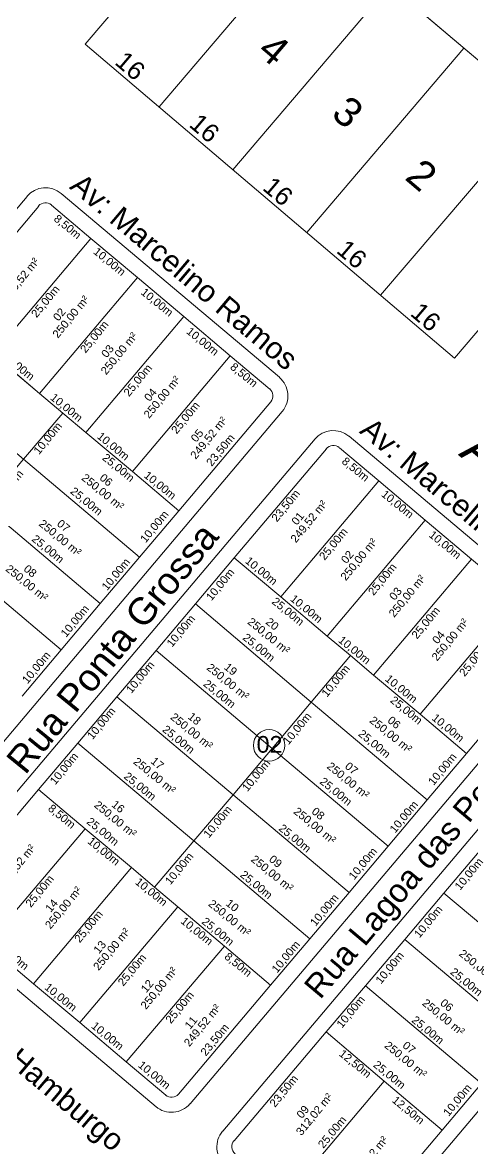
# Model space of a CAD drawing. Header units: metres. Extents: x 3808 to 8215, y 2374 to 6187.
# Drawn here: x 7441.5 to 7515.7, y 3941.6 to 4127.6 of the extents above; entities that cross this region are included whole.
import ezdxf
from ezdxf.enums import TextEntityAlignment as Align

# ---------------------------------------------------------------- set-up
doc = ezdxf.new("R2010")
doc.units = ezdxf.units.M
for name, color, linetype in [('0 - Cotas', 7, 'Continuous'), ('0 - Nome das Ruas', 7, 'Continuous'), ('0 - Número Dos Lotes', 7, 'Continuous'), ('0 - QUADRAS', 7, 'Continuous'), ('0 - Área Dos Lotes', 1, 'Continuous'), ('PDF_AREA_DOS_LOTES', 5, 'Continuous'), ('PDF_REGIAO_POLILINHAS', 7, 'Continuous'), ('vista', 7, 'Continuous')]:
    doc.layers.add(name, color=color, linetype=linetype)
doc.layers.add('PDF_IDENT_DAS_QUADRAS', color=40, linetype='Continuous', true_color=0xffbf00)
doc.layers.add('PDF_MEIO_FIO', color=7, linetype='Continuous', true_color=0xdd6e00)
doc.styles.add('pedro', font='arial.ttf', dxfattribs={"height": 3})
doc.styles.get("Standard").update_dxf_attribs({"font": 'arial.ttf'})

msp = doc.modelspace()

# ---------------------------------------------------------------- hatches: boundary and pattern name
at = {"layer": 'PDF_AREA_DOS_LOTES', "lineweight": 5, "transparency": 33554559}
msp.add_hatch(color=256, dxfattribs=at).paths.add_polyline_path([(7488.892, 3945.877), (7488.789, 3945.98), (7488.892, 3946.082), (7488.995, 3945.98), (7489.046, 3945.98), (7489.046, 3945.98), (7489.046, 3945.98), (7489.046, 3945.928), (7489.098, 3945.928), (7489.098, 3945.928), (7489.098, 3945.928), (7489.098, 3945.877), (7489.098, 3945.877), (7489.098, 3945.877), (7489.098, 3945.877), (7489.098, 3945.825), (7489.098, 3945.825), (7489.098, 3945.825), (7489.098, 3945.774), (7489.098, 3945.774), (7489.098, 3945.774), (7489.098, 3945.723), (7489.098, 3945.723), (7489.046, 3945.723), (7489.046, 3945.774), (7489.046, 3945.774), (7489.046, 3945.774), (7489.046, 3945.825), (7489.046, 3945.825), (7489.046, 3945.825), (7489.046, 3945.877), (7489.046, 3945.877), (7488.995, 3945.877), (7488.995, 3945.877), (7488.995, 3945.928), (7488.995, 3945.928), (7488.944, 3945.928), (7488.944, 3945.928)])

# ---------------------------------------------------------------- linework, layer by layer
at = {"layer": 'PDF_IDENT_DAS_QUADRAS', "color": 7, "lineweight": 5}
msp.add_circle((7482.209, 4008.178), 2.597, dxfattribs=at)
at = {"layer": 'PDF_MEIO_FIO', "lineweight": 5}
for p, q in [((7447.928, 4099.303), (7483.92, 4068.967)), ((7379.595, 4024.594), (7442.272, 4098.84)), ((7484.382, 4063.311), (7421.705, 3989.014)), ((7427.053, 3984.489), (7489.781, 4058.786)), ((7495.385, 4059.249), (7531.377, 4028.862)), ((7531.891, 4023.206), (7469.163, 3948.96)), ((7474.562, 3944.435), (7537.239, 4018.681)), ((7560.17, 3999.297), (7497.494, 3925.051)), ((7463.559, 3948.497), (7427.567, 3978.885))]:
    msp.add_line(p, q, dxfattribs=at)
for centre, start, end in [((7445.331, 4096.295), 49.8338, 139.82882), ((7481.323, 4065.907), 319.8277, 49.82941), ((7492.789, 4056.19), 49.8338, 139.82882), ((7466.104, 3951.557), 229.8277, 319.82941), ((7477.57, 3941.89), 139.8277, 229.82941)]:
    msp.add_arc(centre, 3.985, start, end, dxfattribs=at)
at = {"layer": 'PDF_REGIAO_POLILINHAS', "lineweight": 5}
for p, q in [((7429.007, 4079.25), (7444.226, 4097.246)), ((7446.334, 4097.4), (7452.812, 4091.899)), ((7452.812, 4091.899), (7436.668, 4072.771)), ((7436.668, 4072.771), (7452.812, 4091.899)), ((7452.812, 4091.899), (7460.474, 4085.471)), ((7460.474, 4085.471), (7444.329, 4066.293)), ((7444.329, 4066.293), (7460.474, 4085.471)), ((7460.474, 4085.471), (7468.135, 4078.993)), ((7468.135, 4078.993), (7451.99, 4059.866)), ((7451.99, 4059.866), (7468.135, 4078.993)), ((7468.135, 4078.993), (7475.796, 4072.514)), ((7422.579, 4071.589), (7441.706, 4055.444)), ((7441.706, 4055.444), (7422.579, 4071.589)), ((7444.329, 4066.293), (7436.668, 4072.771)), ((7436.668, 4072.771), (7444.329, 4066.293)), ((7475.796, 4072.514), (7459.651, 4053.387)), ((7459.651, 4053.387), (7475.796, 4072.514)), ((7475.796, 4072.514), (7482.326, 4067.013)), ((7448.185, 4063.054), (7444.329, 4066.293)), ((7444.329, 4066.293), (7448.185, 4063.054)), ((7482.48, 4064.905), (7467.312, 4046.909)), ((7441.706, 4055.444), (7448.185, 4063.054)), ((7448.185, 4063.054), (7441.706, 4055.444)), ((7451.99, 4059.866), (7448.185, 4063.054)), ((7448.185, 4063.054), (7451.99, 4059.866)), ((7459.651, 4053.387), (7451.99, 4059.866)), ((7451.99, 4059.866), (7459.651, 4053.387)), ((7476.464, 4039.145), (7491.683, 4057.141)), ((7493.792, 4057.346), (7500.321, 4051.845)), ((7441.706, 4055.444), (7435.228, 4047.783)), ((7435.228, 4047.783), (7441.706, 4055.444)), ((7460.833, 4039.248), (7441.706, 4055.444)), ((7441.706, 4055.444), (7460.833, 4039.248)), ((7467.312, 4046.909), (7459.651, 4053.387)), ((7459.651, 4053.387), (7467.312, 4046.909)), ((7500.321, 4051.845), (7484.125, 4032.718)), ((7484.125, 4032.718), (7500.321, 4051.845)), ((7500.321, 4051.845), (7507.931, 4045.366)), ((7454.355, 4031.587), (7435.228, 4047.783)), ((7435.228, 4047.783), (7454.355, 4031.587)), ((7467.312, 4046.909), (7460.833, 4039.248)), ((7507.931, 4045.366), (7491.786, 4026.239)), ((7491.786, 4026.239), (7507.931, 4045.366)), ((7507.931, 4045.366), (7515.592, 4038.939)), ((7428.749, 4040.122), (7447.928, 4023.977)), ((7447.928, 4023.977), (7428.749, 4040.122)), ((7460.833, 4039.248), (7454.355, 4031.587)), ((7470.037, 4031.535), (7476.464, 4039.145)), ((7484.125, 4032.718), (7476.464, 4039.145)), ((7476.464, 4039.145), (7484.125, 4032.718)), ((7515.592, 4038.939), (7499.447, 4019.761)), ((7499.447, 4019.761), (7515.592, 4038.939)), ((7515.592, 4038.939), (7523.253, 4032.461)), ((7491.786, 4026.239), (7484.125, 4032.718)), ((7484.125, 4032.718), (7491.786, 4026.239)), ((7523.253, 4032.461), (7507.108, 4013.334)), ((7507.108, 4013.334), (7523.253, 4032.461)), ((7454.355, 4031.587), (7447.928, 4023.977)), ((7463.559, 4023.874), (7470.037, 4031.535)), ((7470.037, 4031.535), (7489.164, 4015.339)), ((7489.164, 4015.339), (7470.037, 4031.535)), ((7495.643, 4023), (7491.786, 4026.239)), ((7491.786, 4026.239), (7495.643, 4023)), ((7529.937, 4024.851), (7514.77, 4006.855)), ((7447.928, 4023.977), (7441.449, 4016.316)), ((7457.08, 4016.213), (7463.559, 4023.874)), ((7463.559, 4023.874), (7482.686, 4007.678)), ((7482.686, 4007.678), (7463.559, 4023.874)), ((7489.164, 4015.339), (7495.643, 4023)), ((7495.643, 4023), (7489.164, 4015.339)), ((7499.447, 4019.761), (7495.643, 4023)), ((7495.643, 4023), (7499.447, 4019.761)), ((7507.108, 4013.334), (7499.447, 4019.761)), ((7499.447, 4019.761), (7507.108, 4013.334)), ((7450.653, 4008.552), (7457.08, 4016.213)), ((7457.08, 4016.213), (7476.258, 4000.017)), ((7476.258, 4000.017), (7457.08, 4016.213)), ((7482.686, 4007.678), (7489.164, 4015.339)), ((7489.164, 4015.339), (7482.686, 4007.678)), ((7508.291, 3999.194), (7489.164, 4015.339)), ((7489.164, 4015.339), (7508.291, 3999.194)), ((7514.77, 4006.855), (7507.108, 4013.334)), ((7507.108, 4013.334), (7514.77, 4006.855)), ((7444.174, 4000.891), (7450.653, 4008.552)), ((7450.653, 4008.552), (7469.78, 3992.407)), ((7469.78, 3992.407), (7450.653, 4008.552)), ((7476.258, 4000.017), (7482.686, 4007.678)), ((7482.686, 4007.678), (7476.258, 4000.017)), ((7501.864, 3991.533), (7482.686, 4007.678)), ((7482.686, 4007.678), (7501.864, 3991.533)), ((7514.77, 4006.855), (7508.291, 3999.194)), ((7429.007, 3982.895), (7444.174, 4000.891)), ((7444.174, 4000.891), (7451.836, 3994.412)), ((7451.836, 3994.412), (7444.174, 4000.891)), ((7469.78, 3992.407), (7476.258, 4000.017)), ((7476.258, 4000.017), (7469.78, 3992.407)), ((7495.385, 3983.872), (7476.258, 4000.017)), ((7476.258, 4000.017), (7495.385, 3983.872)), ((7508.291, 3999.194), (7501.864, 3991.533)), ((7435.691, 3975.285), (7451.836, 3994.412)), ((7451.836, 3994.412), (7435.691, 3975.285)), ((7451.836, 3994.412), (7459.497, 3987.985)), ((7459.497, 3987.985), (7451.836, 3994.412)), ((7463.301, 3984.746), (7469.78, 3992.407)), ((7469.78, 3992.407), (7463.301, 3984.746)), ((7488.907, 3976.211), (7469.78, 3992.407)), ((7469.78, 3992.407), (7488.907, 3976.211)), ((7501.864, 3991.533), (7495.385, 3983.872)), ((7511.016, 3983.769), (7517.495, 3991.43)), ((7443.352, 3968.807), (7459.497, 3987.985)), ((7459.497, 3987.985), (7443.352, 3968.807)), ((7459.497, 3987.985), (7463.301, 3984.746)), ((7463.301, 3984.746), (7459.497, 3987.985)), ((7467.158, 3981.507), (7463.301, 3984.746)), ((7463.301, 3984.746), (7467.158, 3981.507)), ((7495.385, 3983.872), (7488.907, 3976.211)), ((7504.589, 3976.108), (7511.016, 3983.769)), ((7530.195, 3967.624), (7511.016, 3983.769)), ((7511.016, 3983.769), (7530.195, 3967.624)), ((7450.961, 3962.38), (7467.158, 3981.507)), ((7467.158, 3981.507), (7450.961, 3962.38)), ((7474.819, 3975.028), (7467.158, 3981.507)), ((7467.158, 3981.507), (7474.819, 3975.028)), ((7488.907, 3976.211), (7482.428, 3968.55)), ((7443.352, 3968.807), (7435.691, 3975.285)), ((7458.623, 3955.901), (7474.819, 3975.028)), ((7474.819, 3975.028), (7458.623, 3955.901)), ((7482.428, 3968.55), (7474.819, 3975.028)), ((7474.819, 3975.028), (7482.428, 3968.55)), ((7498.111, 3968.447), (7504.589, 3976.108)), ((7523.716, 3959.963), (7504.589, 3976.108)), ((7504.589, 3976.108), (7523.716, 3959.963)), ((7450.961, 3962.38), (7443.352, 3968.807)), ((7482.428, 3968.55), (7467.261, 3950.554)), ((7491.632, 3960.837), (7498.111, 3968.447)), ((7498.111, 3968.447), (7517.238, 3952.302)), ((7517.238, 3952.302), (7498.111, 3968.447)), ((7458.623, 3955.901), (7450.961, 3962.38)), ((7476.464, 3942.842), (7491.632, 3960.837)), ((7491.632, 3960.837), (7501.196, 3952.714)), ((7501.196, 3952.714), (7491.632, 3960.837)), ((7465.152, 3950.4), (7458.623, 3955.901)), ((7485.051, 3933.587), (7501.196, 3952.714)), ((7501.196, 3952.714), (7485.051, 3933.587)), ((7501.196, 3952.714), (7510.759, 3944.641)), ((7510.759, 3944.641), (7501.196, 3952.714)), ((7517.238, 3952.302), (7510.759, 3944.641)), ((7510.759, 3944.641), (7495.591, 3926.645))]:
    msp.add_line(p, q, dxfattribs=at)
for centre, start, end in [((7445.331, 4096.295), 49.83284, 139.82767), ((7481.323, 4065.907), 319.82568, 49.82882), ((7492.789, 4056.19), 49.83284, 139.82767), ((7466.104, 3951.557), 229.82568, 319.82882), ((7477.57, 3941.89), 139.82568, 229.82882)]:
    msp.add_arc(centre, 1.517, start, end, dxfattribs=at)
at = {"layer": 'vista', "lineweight": 5}
for p, q in [((7451.858, 4123.998), (7555.566, 4245.837)), ((7512.777, 4072.144), (7616.485, 4193.983)), ((7477.785, 4154.458), (7538.704, 4102.604)), ((7489.969, 4144.087), (7464.042, 4113.627)), ((7502.152, 4133.716), (7476.225, 4103.257)), ((7508.244, 4128.531), (7538.704, 4102.604)), ((7451.858, 4123.998), (7512.777, 4072.144)), ((7514.336, 4123.346), (7488.409, 4092.886)), ((7526.52, 4112.975), (7500.593, 4082.515))]:
    msp.add_line(p, q, dxfattribs=at)

# ---------------------------------------------------------------- texts
at = {"layer": '0 - Cotas', "lineweight": 5}
for s, rotation, p in [('8,50m', 320.78171, (7446.564, 4094.946)), ('10,00m', 320.78171, (7453.094, 4089.52)), ('25,00m', 50.78171, (7443.855, 4078.71)), ('10,00m', 320.78171, (7460.938, 4082.805)), ('25,00m', 50.78171, (7451.926, 4072.871)), ('10,00m', 320.78171, (7468.447, 4076.344)), ('10,00m', 320.78171, (7438.064, 4072.246)), ('8,50m', 320.78171, (7475.662, 4070.477)), ('25,00m', 50.78171, (7459.098, 4065.693)), ('10,00m', 320.78171, (7445.993, 4065.418)), ('25,00m', 50.78171, (7466.96, 4059.506)), ('10,00m', 50.78171, (7444.238, 4056.103)), ('10,00m', 320.78171, (7453.71, 4059.027)), ('23,50m', 50.78171, (7472.732, 4054.155)), ('25,00m', 320.78171, (7454.556, 4055.486)), ('8,50m', 320.78171, (7494.07, 4054.885)), ('10,00m', 50.78171, (7437.884, 4048.225)), ('10,00m', 320.78171, (7461.428, 4052.567)), ('25,00m', 320.78171, (7449.286, 4049.938)), ('23,50m', 50.78171, (7483.495, 4044.976)), ('10,00m', 320.78171, (7500.6, 4049.458)), ('10,00m', 50.78171, (7461.835, 4041.522)), ('25,00m', 50.78171, (7491.361, 4038.648)), ('10,00m', 320.78171, (7508.444, 4042.743)), ('25,00m', 320.78171, (7442.932, 4042.059)), ('10,00m', 50.78171, (7455.481, 4033.644)), ('10,00m', 320.78171, (7478.13, 4038.436)), ('25,00m', 50.78171, (7499.432, 4032.809)), ('10,00m', 50.78171, (7472.679, 4031.945)), ('25,00m', 320.78171, (7482.535, 4031.73)), ('10,00m', 320.78171, (7485.57, 4032.184)), ('10,00m', 50.78171, (7448.717, 4025.92)), ('25,00m', 50.78171, (7506.604, 4025.631)), ('10,00m', 50.78171, (7466.191, 4024.29)), ('25,00m', 320.78171, (7477.727, 4025.78)), ('10,00m', 320.78171, (7493.499, 4025.356)), ('25,00m', 50.78171, (7514.466, 4019.444)), ('10,00m', 50.78171, (7442.359, 4018.247)), ('10,00m', 50.78171, (7459.486, 4016.648)), ('10,00m', 50.78171, (7491.744, 4016.041)), ('25,00m', 320.78171, (7471.239, 4018.125)), ('10,00m', 320.78171, (7501.216, 4018.965)), ('25,00m', 320.78171, (7502.062, 4015.425)), ('10,00m', 50.78171, (7453.071, 4009.025)), ('10,00m', 50.78171, (7485.39, 4008.163)), ('10,00m', 320.78171, (7508.934, 4012.505)), ('25,00m', 320.78171, (7464.472, 4010.598)), ('25,00m', 320.78171, (7496.792, 4009.876)), ('10,00m', 50.78171, (7446.928, 4001.551)), ('10,00m', 50.78171, (7509.341, 4001.46)), ('10,00m', 50.78171, (7478.626, 4000.439)), ('25,00m', 320.78171, (7458.119, 4002.859)), ('25,00m', 320.78171, (7490.438, 4001.998)), ('10,00m', 50.78171, (7502.987, 3993.582)), ('8,50m', 320.78171, (7445.615, 3997.551)), ('10,00m', 50.78171, (7472.268, 3992.766)), ('25,00m', 320.78171, (7451.976, 3995.386)), ('25,00m', 320.78171, (7483.673, 3994.274)), ('10,00m', 320.78171, (7452.145, 3992.125)), ('10,00m', 50.78171, (7496.223, 3985.858)), ('10,00m', 50.78171, (7465.918, 3985.042)), ('10,00m', 50.78171, (7513.712, 3984.143)), ('25,00m', 320.78171, (7477.316, 3986.601)), ('25,00m', 50.78171, (7442.906, 3981.315)), ('10,00m', 320.78171, (7459.989, 3985.409)), ('10,00m', 50.78171, (7489.865, 3978.185)), ('25,00m', 50.78171, (7450.977, 3975.475)), ('10,00m', 50.78171, (7507.009, 3976.26)), ('10,00m', 320.78171, (7467.498, 3978.949)), ('25,00m', 320.78171, (7470.966, 3978.876)), ('10,00m', 320.78171, (7437.115, 3974.851)), ('10,00m', 50.78171, (7483.515, 3970.461)), ('25,00m', 50.78171, (7458.149, 3968.297)), ('8,50m', 320.78171, (7474.713, 3973.081)), ('10,00m', 50.78171, (7500.654, 3968.655)), ('25,00m', 320.78171, (7511.967, 3970.543)), ('10,00m', 320.78171, (7445.044, 3968.023)), ('25,00m', 50.78171, (7466.012, 3962.11)), ('10,00m', 50.78171, (7494.221, 3961.371)), ('25,00m', 320.78171, (7505.599, 3962.598)), ('10,00m', 320.78171, (7452.762, 3961.632)), ('23,50m', 50.78171, (7471.783, 3956.759)), ('12,50m', 320.78171, (7493.622, 3957.042)), ('10,00m', 320.78171, (7460.479, 3955.171)), ('25,00m', 320.78171, (7499.269, 3955.206)), ('23,50m', 50.78171, (7483.184, 3948.301)), ('10,00m', 50.78171, (7511.818, 3946.79)), ('12,50m', 320.78171, (7502.367, 3949.363)), ('25,00m', 50.78171, (7491.161, 3941.507))]:
    msp.add_text(s, height=1.3224, rotation=rotation, dxfattribs=at).set_placement(p)
at = {"layer": '0 - Nome das Ruas', "lineweight": 5}
for s, height, rotation, p in [('Av: Marcelino Ramos', 3.54115, 319.8013, (7449.132, 4100.256)), ('Av: Marcelino Ramos', 3.54115, 319.8013, (7496.963, 4059.901)), ('Rua Ponta Grossa', 4.42644, 50.78171, (7441.964, 4003.164)), ('Rua Lagoa das Pedras', 3.85713, 49.89654, (7490.621, 3966.069)), ('Av: Novo Hamburgo', 3.54115, 319.8013, (7422.444, 3969.639))]:
    msp.add_text(s, height=height, rotation=rotation, dxfattribs=at).set_placement(p)
at = {"layer": '0 - Número Dos Lotes', "lineweight": 5}
for s, rotation, p in [('02', 50.78171, (7447.449, 4078.142)), ('03', 50.78171, (7455.411, 4072.083)), ('04', 50.78171, (7462.493, 4064.874)), ('05', 50.78171, (7470.182, 4058.134)), ('06', 320.78171, (7454.116, 4052.155)), ('07', 320.78171, (7447.085, 4044.582)), ('01', 50.78171, (7486.793, 4044.433)), ('02', 50.78171, (7494.955, 4038.081)), ('08', 320.78171, (7441.592, 4037.117)), ('03', 50.78171, (7502.917, 4032.021)), ('20', 320.78171, (7481.522, 4028.362)), ('04', 50.78171, (7509.999, 4024.813)), ('19', 320.78171, (7474.667, 4020.896)), ('18', 320.78171, (7468.684, 4012.719)), ('06', 320.78171, (7501.622, 4012.094)), ('17', 320.78171, (7462.562, 4005.366)), ('07', 320.78171, (7494.591, 4004.52)), ('16', 320.78171, (7456.097, 3998.2)), ('08', 320.78171, (7489.098, 3997.056)), ('09', 320.78171, (7482.066, 3989.152)), ('14', 50.78171, (7446.18, 3980.492)), ('10', 320.78171, (7474.939, 3981.877)), ('13', 50.78171, (7454.128, 3973.643)), ('12', 50.78171, (7461.944, 3967.213)), ('06', 320.78171, (7510.307, 3965.415)), ('11', 50.78171, (7469.168, 3961.156)), ('07', 320.78171, (7504.092, 3958.397)), ('09', 50.78171, (7487.623, 3946.431))]:
    msp.add_text(s, height=1.3224, rotation=rotation, dxfattribs=at).set_placement(p)
at = {"layer": '0 - QUADRAS', "lineweight": 5}
msp.add_text('02', height=2.7551, dxfattribs=at).set_placement((7480.136, 4006.968))
at = {"layer": '0 - Área Dos Lotes', "lineweight": 5}
for s, rotation, p in [('249,52 m²', 50.78171, (7439.126, 4081.592)), ('250,00 m²', 50.78171, (7447.364, 4075.334)), ('250,00 m²', 50.78171, (7455.33, 4069.28)), ('250,00 m²', 50.78171, (7462.411, 4062.069)), ('249,52 m²', 50.78171, (7470.105, 4055.335)), ('250,00 m²', 320.78171, (7451.142, 4052.153)), ('249,52 m²', 50.78171, (7486.632, 4041.531)), ('250,00 m²', 320.78171, (7444.11, 4044.579)), ('250,00 m²', 50.78171, (7494.87, 4035.272)), ('250,00 m²', 320.78171, (7438.617, 4037.115)), ('250,00 m²', 50.78171, (7502.836, 4029.218)), ('250,00 m²', 320.78171, (7478.53, 4028.374)), ('250,00 m²', 50.78171, (7509.917, 4022.008)), ('250,00 m²', 320.78171, (7471.789, 4020.815)), ('250,00 m²', 320.78171, (7465.806, 4012.638)), ('250,00 m²', 320.78171, (7498.648, 4012.091)), ('250,00 m²', 320.78171, (7459.684, 4005.285)), ('250,00 m²', 320.78171, (7491.616, 4004.518)), ('250,00 m²', 320.78171, (7453.219, 3998.119)), ('250,00 m²', 320.78171, (7486.123, 3997.053)), ('249,52 m²', 50.78171, (7438.498, 3984.687)), ('250,00 m²', 320.78171, (7479.092, 3989.15)), ('250,00 m²', 50.78171, (7446.137, 3977.735)), ('250,00 m²', 320.78171, (7472.06, 3981.796)), ('250,00 m²', 50.78171, (7454.086, 3970.889)), ('250,00 m²', 320.78171, (7513.408, 3973.575)), ('250,00 m²', 50.78171, (7461.899, 3964.453)), ('249,52 m²', 50.78171, (7469.046, 3958.302)), ('250,00 m²', 320.78171, (7507.333, 3965.412)), ('250,00 m²', 320.78171, (7501.118, 3958.395)), ('312,02 m²', 50.78171, (7487.536, 3943.62)), ('312,02 m²', 50.78171, (7496.655, 3936.522))]:
    msp.add_text(s, height=1.3224, rotation=rotation, dxfattribs=at).set_placement(p)
at = {"layer": 'vista', "lineweight": 5, "style": 'pedro'}
msp.add_text('Av. MARCELINO RAMOS', height=6.24, rotation=319.59589, dxfattribs=at).set_placement((7517.346, 4060.96), align=Align.TOP_LEFT)
at = {"layer": 'vista', "lineweight": 5, "char_height": 4.8, "attachment_point": 5, "rotation": 319.59589, "style": 'pedro'}
for s, insert in [('4', (7483.019, 4123.137)), ('3', (7495.203, 4112.766)), ('2', (7507.387, 4102.396))]:
    msp.add_mtext(s, dxfattribs=dict(at, insert=insert))
at = {"layer": 'vista', "color": 1, "lineweight": 5, "char_height": 3, "attachment_point": 5, "rotation": 319.59589, "style": 'pedro'}
for insert in [(7459.317, 4120.419), (7471.565, 4110.124), (7483.684, 4099.677), (7495.868, 4089.306), (7508.052, 4078.935)]:
    msp.add_mtext('16', dxfattribs=dict(at, insert=insert))

doc.saveas('drawing.dxf')
